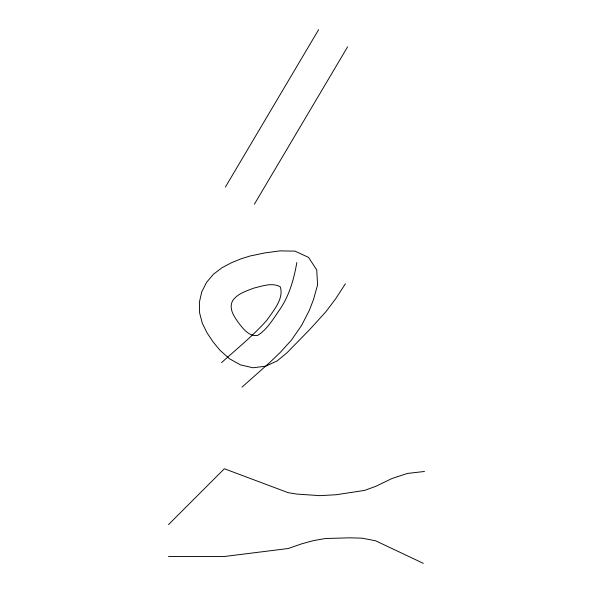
<?xml version="1.0" encoding="UTF-8"?>
<svg xmlns="http://www.w3.org/2000/svg" width="593" height="593" viewBox="0 0 593 593"><rect width="100%" height="100%" fill="white"/><g stroke="black" fill="none" stroke-linecap="round" stroke-linejoin="round"><path stroke-width="0.89" d="M296.811 262.551C294.046 278.68 289.577 294.728 280.482 308.523C273.758 318.004 267.71 329.122 257.673 335.401C249.475 336.765 243.693 329.441 239.238 323.726C234.561 317.255 228.372 309.079 232.56 300.829C237.422 293.572 246.303 291.052 254.026 288.05C262.373 286.093 272.269 282.238 280.281 286.856C284.166 298.59 273.151 311.088 266.835 320.272C253.07 335.757 236.829 348.803 221.515 362.679M225.392 187.069L318.641 29.65M254.367 204.229L347.617 46.81M345.43 283.743L335.594 298.887L325.935 311.681L309.909 329.352L286.997 352.776L277.176 360.9L265.634 366.2L252.996 367.771L240.58 364.917L229.454 358.75L219.959 350.233L213.057 341.842L207.076 332.881L202.317 323.267L199.611 312.926L199.381 302.245L201.761 291.845L206.586 282.312L213.51 274.166L222.049 267.702L231.566 262.692L241.447 258.674L250.038 256.006L264.871 252.929L279.881 250.891L294.988 251.121L308.575 257.406L316.736 269.948L317.596 284.936L313.504 299.509L309.435 310.139L301.607 325.424L291.393 340.167L280.289 352.375L269.815 362.427L241.988 387.155M168.523 524.59L224.362 468.752L288.183 492.679L296.582 494.051L319.797 495.652L336.149 494.74L364.621 490.396L375.925 486.282L391.973 478.507L407.413 473.444L424.477 471.479M168.523 556.501L224.362 556.501L288.183 548.525L301.452 543.914L313.475 540.608L325.505 538.518L349.729 537.821L362.041 538.162L375.569 540.779L423.328 563.35"/></g></svg>
